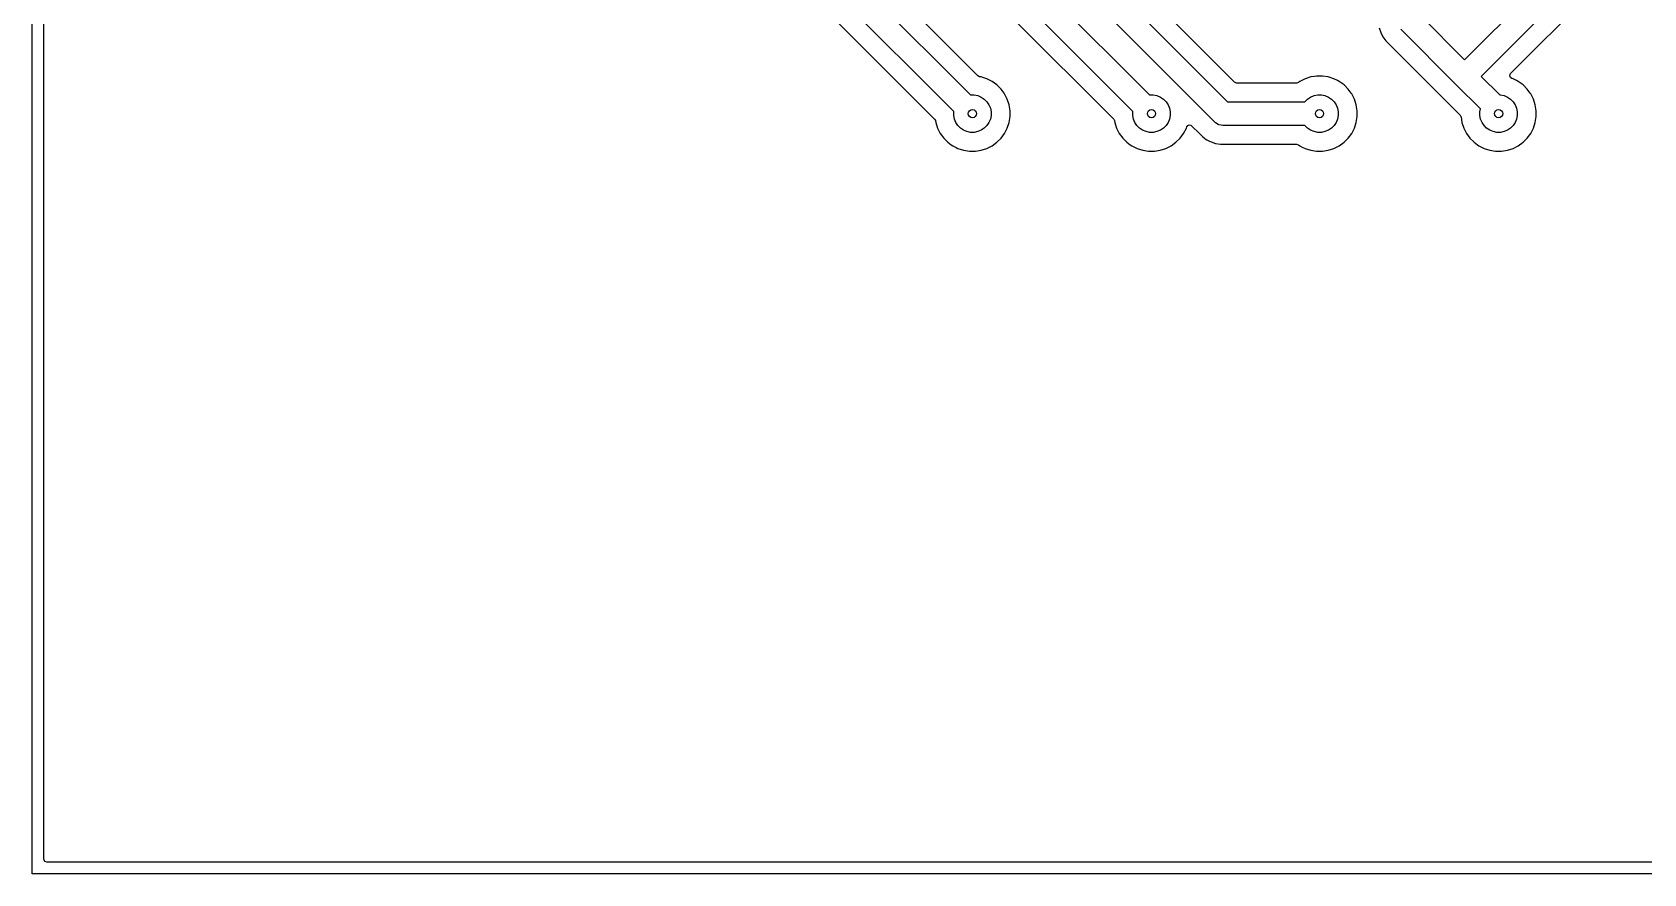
# Model space of a CAD drawing. Extents: x 20 to 124, y -124 to -20.
# Drawn here: x 20 to 88.6, y -124 to -88.2 of the extents above; entities that cross this region are included whole.
import ezdxf

# ---------------------------------------------------------------- set-up
doc = ezdxf.new("R2010")
doc.units = 0
doc.layers.add('BLACK', color=7, linetype='CONTINUOUS')
doc.layers.add('WHITE', color=7, linetype='CONTINUOUS')

msp = doc.modelspace()

# ---------------------------------------------------------------- linework, layer by layer
at = {"layer": 'BLACK', "linetype": 'CONTINUOUS'}
for p, q in [((20.5005, -123.3755), (20.5005, -50.146348)), ((80.949493, -89.3598), (102.2217, -68.087593)), ((103.075254, -68.648253), (81.656594, -90.066911)), ((82.908629, -89.946954), (103.56185, -69.293732)), ((52.899, -83.839393), (59.917722, -90.858115)), ((51.407036, -84.893721), (58.397223, -91.883908)), ((59.210615, -91.565222), (52.045447, -84.400053)), ((66.0104, -86.297093), (70.865807, -91.1525)), ((60.236408, -90.044723), (57.140397, -86.948712)), ((63.2387, -86.559093), (67.537722, -90.858115)), ((70.305147, -92.006054), (65.156847, -86.857753)), ((61.746736, -87.613421), (66.017223, -91.883907)), ((66.830615, -91.565222), (62.385147, -87.119753)), ((71.161065, -90.315681), (68.149804, -87.304419)), ((79.0851, -87.495486), (80.949493, -89.3598)), ((77.316622, -88.007234), (77.379881, -88.201923)), ((77.379881, -88.201923), (77.472815, -88.384313)), ((77.472815, -88.384313), (77.593127, -88.549911)), ((80.595934, -90.420441), (78.231654, -88.056261)), ((77.593127, -88.549911), (77.593131, -88.549915)), ((77.593131, -88.549915), (77.593134, -88.549919)), ((77.593134, -88.549919), (77.737881, -88.694666)), ((77.737881, -88.694666), (77.740708, -88.697493)), ((77.740708, -88.697493), (77.742071, -88.698752)), ((77.742071, -88.698752), (79.359068, -90.315681)), ((60.241555, -90.049585), (60.236408, -90.044723)), ((60.304689, -90.079515), (60.241555, -90.049585)), ((60.379783, -90.091409), (60.304689, -90.079515)), ((60.446617, -90.113125), (60.379783, -90.091409)), ((60.619379, -90.169259), (60.446617, -90.113125)), ((60.843845, -90.28363), (60.619379, -90.169259)), ((60.843847, -90.283631), (60.843845, -90.28363)), ((60.843848, -90.283632), (60.843847, -90.283631)), ((61.047649, -90.431701), (60.843848, -90.283632)), ((61.047654, -90.431705), (61.047649, -90.431701)), ((61.225794, -90.609845), (61.047654, -90.431705)), ((71.181707, -90.332315), (71.161065, -90.315681)), ((71.248746, -90.352), (71.181707, -90.332315)), ((73.801762, -90.352), (71.248746, -90.352)), ((73.808842, -90.351798), (73.801762, -90.352)), ((73.874646, -90.328318), (73.808842, -90.351798)), ((73.897801, -90.311495), (73.874646, -90.328318)), ((73.936154, -90.28363), (73.897801, -90.311495)), ((74.160616, -90.16926), (73.936154, -90.28363)), ((74.400214, -90.09141), (74.160616, -90.16926)), ((74.554768, -90.066931), (74.400214, -90.09141)), ((74.649038, -90.052), (74.554768, -90.066931)), ((74.900962, -90.052), (74.649038, -90.052)), ((75.149779, -90.091409), (74.900962, -90.052)), ((75.149785, -90.09141), (75.149779, -90.091409)), ((75.389383, -90.16926), (75.149785, -90.09141)), ((75.543747, -90.247913), (75.389383, -90.16926)), ((75.613845, -90.28363), (75.543747, -90.247913)), ((75.613847, -90.283631), (75.613845, -90.28363)), ((75.613848, -90.283632), (75.613847, -90.283631)), ((75.817649, -90.431701), (75.613848, -90.283632)), ((75.817654, -90.431705), (75.817649, -90.431701)), ((75.995794, -90.609845), (75.817654, -90.431705)), ((79.359068, -90.315681), (80.031291, -90.987876)), ((81.623847, -91.448425), (80.595934, -90.420441)), ((81.656594, -90.066911), (82.445979, -90.856352)), ((82.873121, -90.048766), (82.885036, -89.979919)), ((82.900319, -90.113125), (82.873121, -90.048766)), ((82.885036, -89.979919), (82.908629, -89.946954)), ((82.957994, -90.152563), (82.900319, -90.113125)), ((83.009383, -90.16926), (82.957994, -90.152563)), ((83.163747, -90.247913), (83.009383, -90.16926)), ((83.233845, -90.28363), (83.163747, -90.247913)), ((83.233847, -90.283631), (83.233845, -90.28363)), ((83.233848, -90.283632), (83.233847, -90.283631)), ((83.437649, -90.431701), (83.233848, -90.283632)), ((83.437654, -90.431705), (83.437649, -90.431701)), ((83.615794, -90.609845), (83.437654, -90.431705)), ((59.917722, -90.858115), (59.926586, -90.856352)), ((59.926586, -90.856352), (60.083414, -90.856352)), ((60.083414, -90.856352), (60.237228, -90.886948)), ((60.237228, -90.886948), (60.382117, -90.946963)), ((60.382117, -90.946963), (60.512515, -91.034092)), ((60.512515, -91.034092), (60.623408, -91.144985)), ((60.623408, -91.144985), (60.710537, -91.275383)), ((61.225798, -90.60985), (61.225794, -90.609845)), ((61.354952, -90.787617), (61.225798, -90.60985)), ((61.37387, -90.813655), (61.354952, -90.787617)), ((61.446747, -90.956684), (61.37387, -90.813655)), ((61.488239, -91.038116), (61.446747, -90.956684)), ((61.488239, -91.038118), (61.488239, -91.038116)), ((61.488241, -91.038121), (61.488239, -91.038118)), ((61.56609, -91.277715), (61.488241, -91.038121)), ((67.537722, -90.858115), (67.546586, -90.856352)), ((67.546586, -90.856352), (67.703414, -90.856352)), ((67.703414, -90.856352), (67.857228, -90.886948)), ((67.857228, -90.886948), (68.002117, -90.946963)), ((68.002117, -90.946963), (68.132515, -91.034092)), ((68.132515, -91.034092), (68.243408, -91.144985)), ((68.243408, -91.144985), (68.330537, -91.275383)), ((70.865807, -91.1525), (74.151571, -91.1525)), ((74.151571, -91.1525), (74.156592, -91.144985)), ((74.156592, -91.144985), (74.267485, -91.034092)), ((74.267485, -91.034092), (74.397883, -90.946963)), ((74.397883, -90.946963), (74.542772, -90.886948)), ((74.542772, -90.886948), (74.696586, -90.856352)), ((74.696586, -90.856352), (74.853414, -90.856352)), ((74.853414, -90.856352), (75.007228, -90.886948)), ((75.007228, -90.886948), (75.152117, -90.946963)), ((75.152117, -90.946963), (75.282515, -91.034092)), ((75.282515, -91.034092), (75.393408, -91.144985)), ((75.393408, -91.144985), (75.480537, -91.275383)), ((75.995798, -90.60985), (75.995794, -90.609845)), ((76.124952, -90.787617), (75.995798, -90.60985)), ((76.14387, -90.813655), (76.124952, -90.787617)), ((76.216747, -90.956684), (76.14387, -90.813655)), ((76.258239, -91.038116), (76.216747, -90.956684)), ((76.258239, -91.038118), (76.258239, -91.038116)), ((76.258241, -91.038121), (76.258239, -91.038118)), ((76.33609, -91.277715), (76.258241, -91.038121)), ((80.031291, -90.987876), (80.043464, -91.000049)), ((80.043464, -91.000049), (80.760871, -91.717506)), ((82.445979, -90.856352), (82.473414, -90.856352)), ((82.473414, -90.856352), (82.627228, -90.886948)), ((82.627228, -90.886948), (82.772117, -90.946963)), ((82.772117, -90.946963), (82.902515, -91.034092)), ((82.902515, -91.034092), (83.013408, -91.144985)), ((83.013408, -91.144985), (83.100537, -91.275383)), ((83.615798, -90.60985), (83.615794, -90.609845)), ((83.744952, -90.787617), (83.615798, -90.60985)), ((83.76387, -90.813655), (83.744952, -90.787617)), ((83.836747, -90.956684), (83.76387, -90.813655)), ((83.878239, -91.038116), (83.836747, -90.956684)), ((83.878239, -91.038118), (83.878239, -91.038116)), ((83.878241, -91.038121), (83.878239, -91.038118)), ((83.95609, -91.277715), (83.878241, -91.038121)), ((58.397223, -91.883908), (58.430708, -91.945231)), ((59.208852, -91.574086), (59.210615, -91.565222)), ((59.208852, -91.730914), (59.208852, -91.574086)), ((59.239448, -91.884728), (59.208852, -91.730914)), ((59.299463, -92.029617), (59.239448, -91.884728)), ((60.710537, -91.275383), (60.770552, -91.420272)), ((60.770552, -91.884728), (60.710537, -92.029617)), ((60.770552, -91.420272), (60.801148, -91.574086)), ((60.801148, -91.730914), (60.770552, -91.884728)), ((60.801148, -91.574086), (60.801148, -91.730914)), ((61.6055, -91.526538), (61.56609, -91.277715)), ((61.56609, -92.027285), (61.6055, -91.778462)), ((61.6055, -91.778462), (61.6055, -91.526538)), ((66.017223, -91.883907), (66.050708, -91.94523)), ((66.828852, -91.574086), (66.830615, -91.565222)), ((66.828852, -91.730914), (66.828852, -91.574086)), ((66.859448, -91.884728), (66.828852, -91.730914)), ((66.919463, -92.029617), (66.859448, -91.884728)), ((68.330537, -91.275383), (68.390552, -91.420272)), ((68.390552, -91.884728), (68.330537, -92.029617)), ((68.390552, -91.420272), (68.421148, -91.574086)), ((68.421148, -91.730914), (68.390552, -91.884728)), ((68.421148, -91.574086), (68.421148, -91.730914)), ((75.480537, -91.275383), (75.540552, -91.420272)), ((75.540552, -91.884728), (75.480537, -92.029617)), ((75.540552, -91.420272), (75.571148, -91.574086)), ((75.571148, -91.730914), (75.540552, -91.884728)), ((75.571148, -91.574086), (75.571148, -91.730914)), ((76.3755, -91.526538), (76.33609, -91.277715)), ((76.33609, -92.027285), (76.3755, -91.778462)), ((76.3755, -91.778462), (76.3755, -91.526538)), ((80.760871, -91.717506), (80.794354, -91.778829)), ((80.794354, -91.778829), (80.79566, -91.785785)), ((80.79566, -91.785785), (80.83391, -92.027285)), ((81.598852, -91.574086), (81.623847, -91.448425)), ((81.598852, -91.730914), (81.598852, -91.574086)), ((81.629448, -91.884728), (81.598852, -91.730914)), ((81.689463, -92.029617), (81.629448, -91.884728)), ((83.100537, -91.275383), (83.160552, -91.420272)), ((83.160552, -91.884728), (83.100537, -92.029617)), ((83.160552, -91.420272), (83.191148, -91.574086)), ((83.191148, -91.730914), (83.160552, -91.884728)), ((83.191148, -91.574086), (83.191148, -91.730914)), ((83.9955, -91.526538), (83.95609, -91.277715)), ((83.95609, -92.027285), (83.9955, -91.778462)), ((83.9955, -91.778462), (83.9955, -91.526538)), ((58.430708, -91.945231), (58.432015, -91.952189)), ((58.432015, -91.952189), (58.443909, -92.027283)), ((58.443909, -92.027283), (58.52176, -92.266881)), ((58.52176, -92.266881), (58.636132, -92.491348)), ((58.636132, -92.491348), (58.784201, -92.695149)), ((59.386592, -92.160015), (59.299463, -92.029617)), ((59.497485, -92.270908), (59.386592, -92.160015)), ((59.627883, -92.358037), (59.497485, -92.270908)), ((59.772772, -92.418052), (59.627883, -92.358037)), ((59.926586, -92.448648), (59.772772, -92.418052)), ((60.083414, -92.448648), (59.926586, -92.448648)), ((60.237228, -92.418052), (60.083414, -92.448648)), ((60.382117, -92.358037), (60.237228, -92.418052)), ((60.512515, -92.270908), (60.382117, -92.358037)), ((60.623408, -92.160015), (60.512515, -92.270908)), ((60.710537, -92.029617), (60.623408, -92.160015)), ((61.225793, -92.695156), (61.37387, -92.491345)), ((61.37387, -92.491345), (61.488241, -92.266879)), ((61.488241, -92.266879), (61.56609, -92.027285)), ((66.050708, -91.94523), (66.052015, -91.952189)), ((66.052015, -91.952189), (66.063909, -92.027282)), ((66.063909, -92.027282), (66.06391, -92.027285)), ((66.06391, -92.027285), (66.096848, -92.128659)), ((66.096848, -92.128659), (66.14176, -92.266881)), ((66.14176, -92.266881), (66.256132, -92.491348)), ((66.256132, -92.491348), (66.404201, -92.695149)), ((67.006592, -92.160015), (66.919463, -92.029617)), ((67.117485, -92.270908), (67.006592, -92.160015)), ((67.247883, -92.358037), (67.117485, -92.270908)), ((67.392772, -92.418052), (67.247883, -92.358037)), ((67.546586, -92.448648), (67.392772, -92.418052)), ((67.703414, -92.448648), (67.546586, -92.448648)), ((67.857228, -92.418052), (67.703414, -92.448648)), ((68.002117, -92.358037), (67.857228, -92.418052)), ((68.132515, -92.270908), (68.002117, -92.358037)), ((68.243408, -92.160015), (68.132515, -92.270908)), ((68.330537, -92.029617), (68.243408, -92.160015)), ((68.845793, -92.695156), (68.99387, -92.491345)), ((68.99387, -92.491345), (69.108241, -92.266879)), ((69.108241, -92.266879), (69.125574, -92.213532)), ((69.125574, -92.213532), (69.165012, -92.155857)), ((69.165012, -92.155857), (69.22937, -92.128659)), ((69.22937, -92.128659), (69.298217, -92.140574)), ((69.298217, -92.140574), (69.331186, -92.16417)), ((69.331186, -92.16417), (69.663608, -92.496592)), ((69.663608, -92.496592), (69.663622, -92.496607)), ((69.663622, -92.496607), (69.666733, -92.499718)), ((69.666733, -92.499718), (69.666734, -92.499719)), ((69.666734, -92.499719), (69.811481, -92.644466)), ((70.354311, -92.049169), (70.305147, -92.006054)), ((70.354319, -92.049177), (70.354311, -92.049169)), ((70.467358, -92.11444), (70.354319, -92.049177)), ((70.494001, -92.121579), (70.467358, -92.11444)), ((70.593437, -92.148223), (70.494001, -92.121579)), ((70.593452, -92.148223), (70.593437, -92.148223)), ((70.6587, -92.1525), (70.593452, -92.148223)), ((74.151571, -92.1525), (70.6587, -92.1525)), ((74.156592, -92.160015), (74.151571, -92.1525)), ((74.267485, -92.270908), (74.156592, -92.160015)), ((74.397883, -92.358037), (74.267485, -92.270908)), ((74.542772, -92.418052), (74.397883, -92.358037)), ((74.696586, -92.448648), (74.542772, -92.418052)), ((74.853414, -92.448648), (74.696586, -92.448648)), ((75.007228, -92.418052), (74.853414, -92.448648)), ((75.152117, -92.358037), (75.007228, -92.418052)), ((75.282515, -92.270908), (75.152117, -92.358037)), ((75.393408, -92.160015), (75.282515, -92.270908)), ((75.480537, -92.029617), (75.393408, -92.160015)), ((75.995793, -92.695156), (76.14387, -92.491345)), ((76.14387, -92.491345), (76.258241, -92.266879)), ((76.258241, -92.266879), (76.33609, -92.027285)), ((80.83391, -92.027285), (80.91176, -92.266883)), ((80.91176, -92.266883), (81.026132, -92.491348)), ((81.026132, -92.491348), (81.174201, -92.695149)), ((81.776592, -92.160015), (81.689463, -92.029617)), ((81.887485, -92.270908), (81.776592, -92.160015)), ((82.017883, -92.358037), (81.887485, -92.270908)), ((82.162772, -92.418052), (82.017883, -92.358037)), ((82.316586, -92.448648), (82.162772, -92.418052)), ((82.473414, -92.448648), (82.316586, -92.448648)), ((82.627228, -92.418052), (82.473414, -92.448648)), ((82.772117, -92.358037), (82.627228, -92.418052)), ((82.902515, -92.270908), (82.772117, -92.358037)), ((83.013408, -92.160015), (82.902515, -92.270908)), ((83.100537, -92.029617), (83.013408, -92.160015)), ((83.615793, -92.695156), (83.76387, -92.491345)), ((83.76387, -92.491345), (83.878241, -92.266879)), ((83.878241, -92.266879), (83.95609, -92.027285)), ((58.784201, -92.695149), (58.784205, -92.695154)), ((58.784205, -92.695154), (58.962345, -92.873294)), ((58.962345, -92.873294), (58.96235, -92.873298)), ((58.96235, -92.873298), (59.104647, -92.976682)), ((59.104647, -92.976682), (59.166155, -93.02137)), ((59.166155, -93.02137), (59.309184, -93.094247)), ((59.309184, -93.094247), (59.390616, -93.135739)), ((59.390616, -93.135739), (59.390618, -93.135739)), ((59.390618, -93.135739), (59.390621, -93.135741)), ((59.390621, -93.135741), (59.630215, -93.21359)), ((59.630215, -93.21359), (59.879038, -93.253)), ((59.879038, -93.253), (59.879039, -93.253)), ((59.879039, -93.253), (60.130961, -93.253)), ((60.130961, -93.253), (60.130962, -93.253)), ((60.130962, -93.253), (60.379785, -93.21359)), ((60.379785, -93.21359), (60.619379, -93.135741)), ((60.619379, -93.135741), (60.843845, -93.02137)), ((60.843845, -93.02137), (61.047656, -92.873293)), ((61.047656, -92.873293), (61.225793, -92.695156)), ((66.404201, -92.695149), (66.404205, -92.695154)), ((66.404205, -92.695154), (66.582345, -92.873294)), ((66.582345, -92.873294), (66.58235, -92.873298)), ((66.58235, -92.873298), (66.724647, -92.976682)), ((66.724647, -92.976682), (66.786155, -93.02137)), ((66.786155, -93.02137), (66.929184, -93.094247)), ((66.929184, -93.094247), (67.010616, -93.135739)), ((67.010616, -93.135739), (67.010618, -93.135739)), ((67.010618, -93.135739), (67.010621, -93.135741)), ((67.010621, -93.135741), (67.250215, -93.21359)), ((67.250215, -93.21359), (67.499038, -93.253)), ((67.499038, -93.253), (67.499039, -93.253)), ((67.499039, -93.253), (67.750961, -93.253)), ((67.750961, -93.253), (67.750962, -93.253)), ((67.750962, -93.253), (67.999785, -93.21359)), ((67.999785, -93.21359), (68.239379, -93.135741)), ((68.239379, -93.135741), (68.463845, -93.02137)), ((68.463845, -93.02137), (68.667656, -92.873293)), ((68.667656, -92.873293), (68.845793, -92.695156)), ((69.811481, -92.644466), (69.811484, -92.644468)), ((69.811484, -92.644468), (69.811487, -92.644471)), ((69.811487, -92.644471), (69.881241, -92.695149)), ((69.881241, -92.695149), (69.912284, -92.717703)), ((69.912284, -92.717703), (69.97709, -92.764787)), ((69.97709, -92.764787), (70.066547, -92.810367)), ((70.066547, -92.810367), (70.159481, -92.857721)), ((70.159481, -92.857721), (70.159487, -92.857723)), ((70.159487, -92.857723), (70.353686, -92.920821)), ((70.353686, -92.920821), (70.354146, -92.920972)), ((70.354146, -92.920972), (70.35416, -92.920975)), ((70.35416, -92.920975), (70.354163, -92.920976)), ((70.354163, -92.920976), (70.354166, -92.920977)), ((70.354166, -92.920977), (70.556348, -92.953)), ((70.556348, -92.953), (70.556349, -92.953)), ((70.556349, -92.953), (70.761052, -92.953)), ((70.761052, -92.953), (73.801762, -92.953)), ((73.801762, -92.953), (73.868801, -92.972685)), ((73.868801, -92.972685), (73.874637, -92.976675)), ((73.874637, -92.976675), (73.936155, -93.02137)), ((73.936155, -93.02137), (74.042206, -93.075405)), ((74.042206, -93.075405), (74.160616, -93.135739)), ((74.160616, -93.135739), (74.160618, -93.135739)), ((74.160618, -93.135739), (74.160621, -93.135741)), ((74.160621, -93.135741), (74.400215, -93.21359)), ((74.400215, -93.21359), (74.649038, -93.253)), ((74.649038, -93.253), (74.649039, -93.253)), ((74.649039, -93.253), (74.900961, -93.253)), ((74.900961, -93.253), (74.900962, -93.253)), ((74.900962, -93.253), (75.149785, -93.21359)), ((75.149785, -93.21359), (75.389379, -93.135741)), ((75.389379, -93.135741), (75.613845, -93.02137)), ((75.613845, -93.02137), (75.817656, -92.873293)), ((75.817656, -92.873293), (75.995793, -92.695156)), ((81.174201, -92.695149), (81.174205, -92.695154)), ((81.174205, -92.695154), (81.352345, -92.873294)), ((81.352345, -92.873294), (81.35235, -92.873298)), ((81.35235, -92.873298), (81.494647, -92.976682)), ((81.494647, -92.976682), (81.556155, -93.02137)), ((81.556155, -93.02137), (81.699184, -93.094247)), ((81.699184, -93.094247), (81.780616, -93.135739)), ((81.780616, -93.135739), (81.780618, -93.135739)), ((81.780618, -93.135739), (81.780621, -93.135741)), ((81.780621, -93.135741), (82.020215, -93.21359)), ((82.020215, -93.21359), (82.269038, -93.253)), ((82.269038, -93.253), (82.269039, -93.253)), ((82.269039, -93.253), (82.520961, -93.253)), ((82.520961, -93.253), (82.520962, -93.253)), ((82.520962, -93.253), (82.769785, -93.21359)), ((82.769785, -93.21359), (83.009379, -93.135741)), ((83.009379, -93.135741), (83.233845, -93.02137)), ((83.233845, -93.02137), (83.437656, -92.873293)), ((83.437656, -92.873293), (83.615793, -92.695156)), ((20.511706, -123.427011), (20.5005, -123.3755)), ((20.557461, -123.479815), (20.511706, -123.427011)), ((20.6245, -123.4995), (20.557461, -123.479815)), ((123.3755, -123.4995), (20.6245, -123.4995))]:
    msp.add_line(p, q, dxfattribs=at)
at = {"layer": 'BLACK'}
for centre in [(60.005, -91.6525), (67.625, -91.6525), (74.775, -91.6525), (82.395, -91.6525)]:
    msp.add_circle(centre, 0.175, dxfattribs=at)
at = {"layer": 'WHITE', "linetype": 'CONTINUOUS'}
for p, q in [((20, -124), (20, -20)), ((124, -124), (20, -124))]:
    msp.add_line(p, q, dxfattribs=at)
at = {"layer": 'WHITE'}
for centre in [(60.005, -91.6525), (67.625, -91.6525), (74.775, -91.6525), (82.395, -91.6525)]:
    msp.add_circle(centre, 0.175, dxfattribs=at)

doc.saveas('drawing.dxf')
